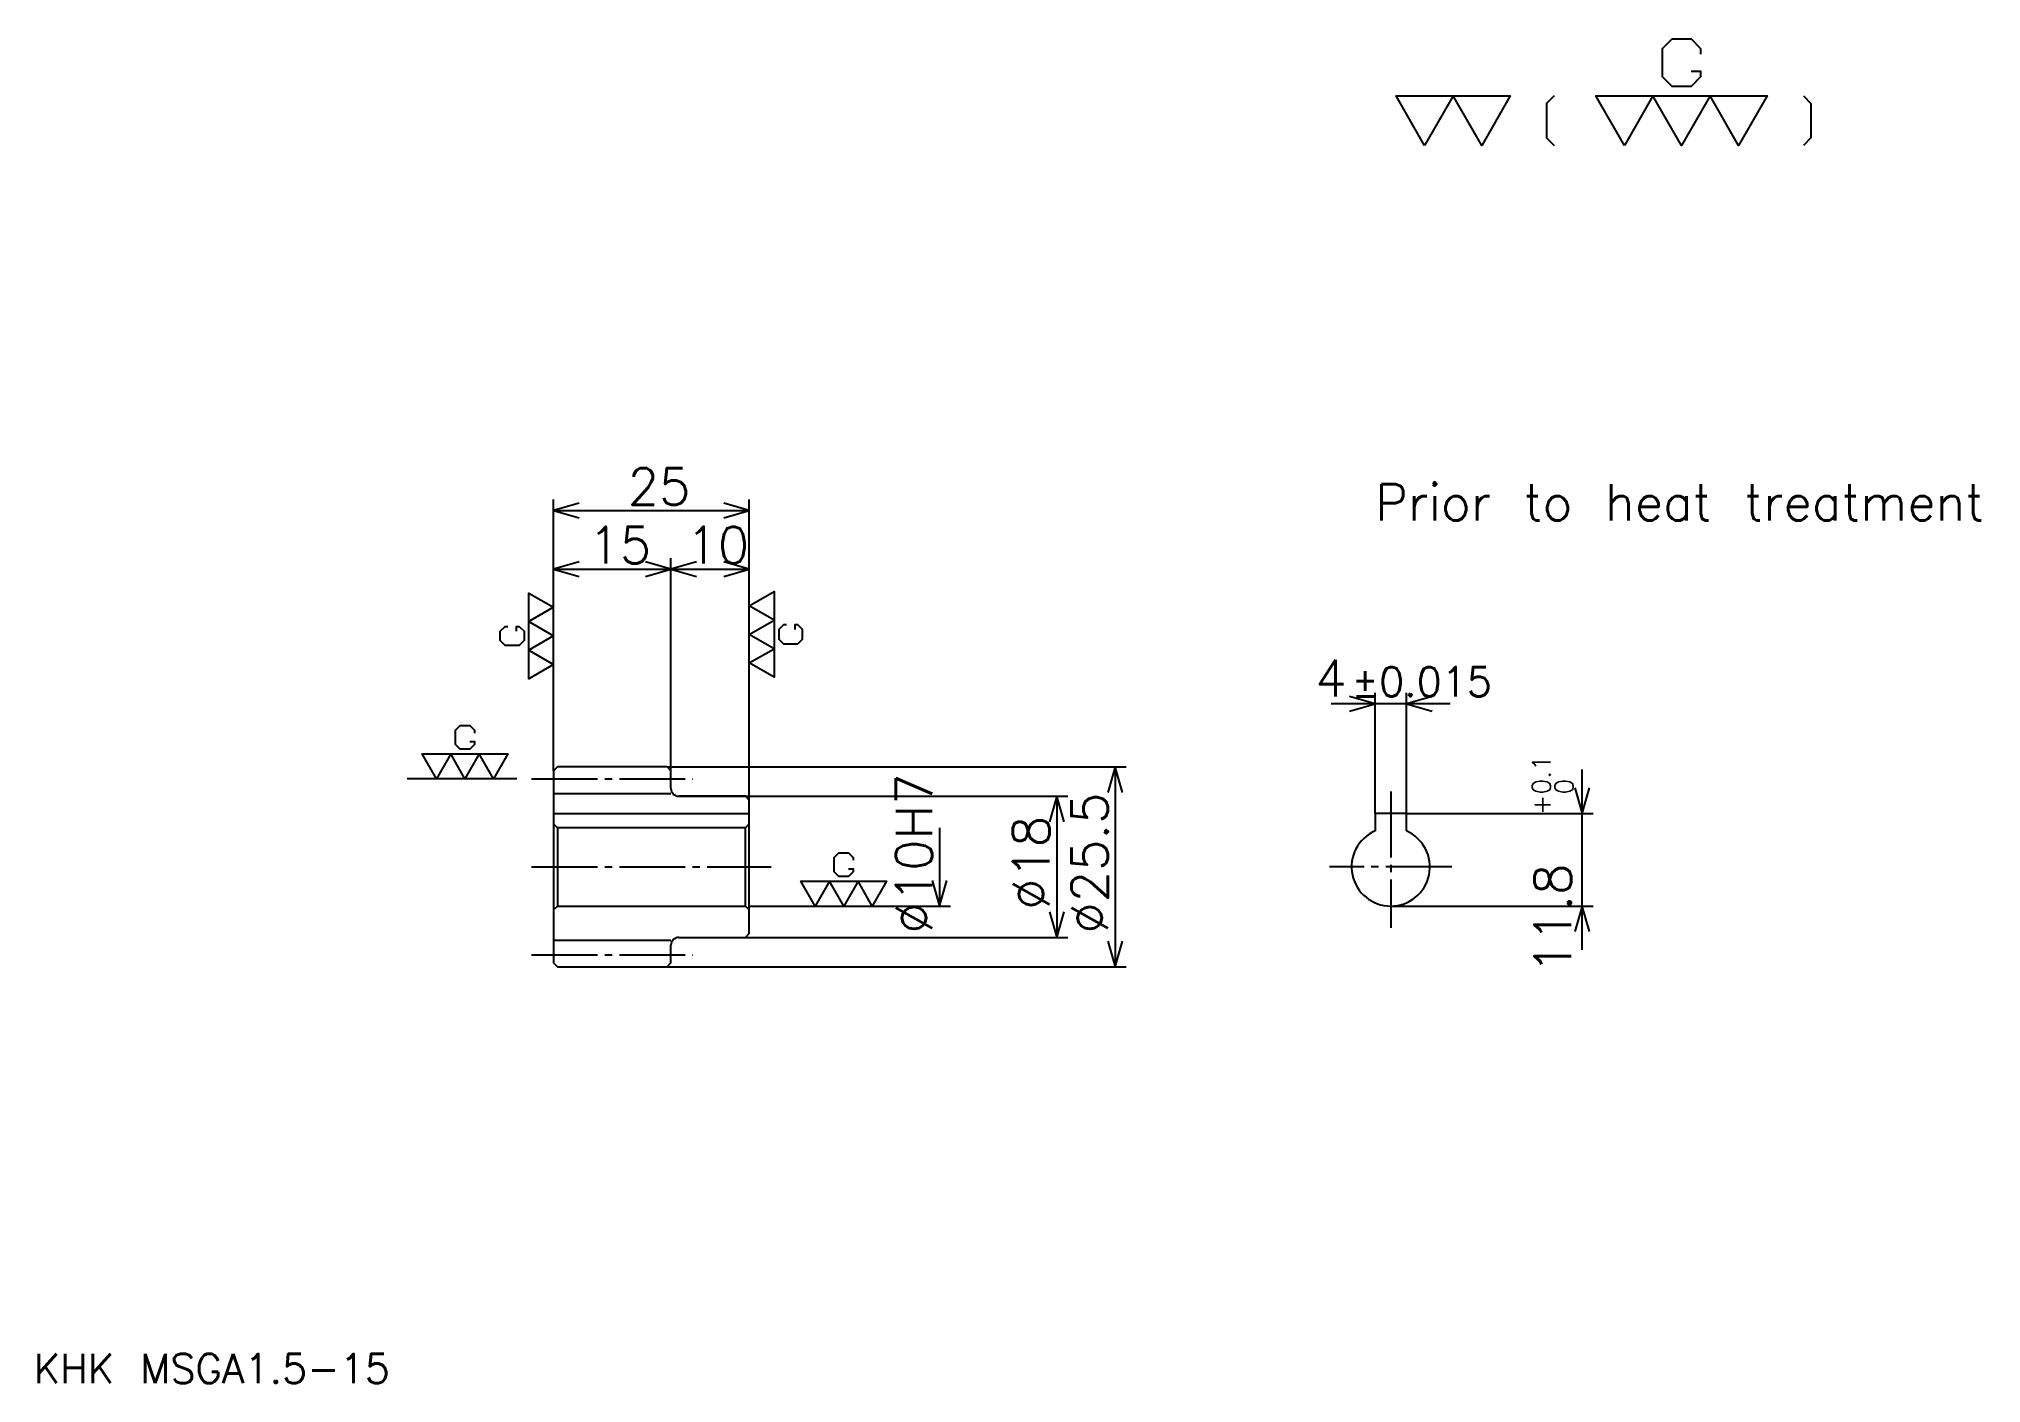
# Model space of a CAD drawing. Extents: x 10 to 258, y 10 to 182.
import ezdxf

# ---------------------------------------------------------------- set-up
doc = ezdxf.new("R2010")
doc.units = 0
doc.linetypes.add('DASHDOT', pattern=[11.217392, 8.413043, -0.934783, 0.934783, -0.934783])
doc.layers.get('0').update_dxf_attribs({"linetype": 'CONTINUOUS'})
doc.layers.add('DASHDOT', color=6, linetype='DASHDOT')
doc.styles.add('KANJI', font='TXT', dxfattribs={"bigfont": 'BIGFONT'})

msp = doc.modelspace()

# ---------------------------------------------------------------- linework, layer by layer
at = {"color": 5}
for p, q in [((75.717392, 88.934784), (75.717392, 123.054352)), ((75.717392, 121.652176), (100.717392, 121.652176)), ((100.717392, 88.934784), (100.717392, 123.054352)), ((75.717392, 114.173912), (90.717392, 114.173912)), ((90.717392, 88.934784), (90.717392, 115.57608)), ((90.717392, 114.173912), (100.717392, 114.173912)), ((190.239136, 97.006523), (175.021729, 97.006523)), ((180.630432, 82.984787), (180.630432, 98.408699)), ((184.630432, 82.984787), (184.630432, 98.408699)), ((75.717392, 88.434784), (75.717392, 88.934784)), ((90.217392, 88.934784), (100.717392, 88.934784)), ((90.717392, 88.434784), (90.717392, 88.934784)), ((100.717392, 88.934784), (148.858704, 88.934784)), ((100.717392, 84.684784), (100.717392, 88.934784)), ((147.456528, 88.934784), (147.456528, 63.434784)), ((207.065216, 65.576088), (207.065216, 88.593483)), ((91.717392, 85.184784), (100.717392, 85.184784)), ((100.717392, 85.184784), (141.380432, 85.184784)), ((139.978256, 85.184784), (139.978256, 67.184784)), ((184.630432, 82.984787), (208.467392, 82.984787)), ((125.021744, 81.184784), (125.021744, 71.184784)), ((100.717392, 71.184784), (126.423912, 71.184784)), ((182.630432, 71.184784), (208.467392, 71.184784)), ((91.717392, 67.184784), (100.717392, 67.184784)), ((100.717392, 67.184784), (141.380432, 67.184784)), ((90.217392, 63.434784), (100.717392, 63.434784)), ((100.717392, 63.434784), (148.858704, 63.434784))]:
    msp.add_line(p, q, dxfattribs=at)
at = {"color": 7}
msp.add_line((71.04348, 87.434784), (57.02174, 87.434784), dxfattribs=at)
at = {"color": 4}
for p, q in [((75.717392, 85.559784), (90.717392, 85.559784)), ((75.717392, 82.984787), (100.717392, 82.984787)), ((76.217392, 81.184784), (76.217392, 71.184784)), ((100.217392, 81.184784), (100.717392, 81.684784)), ((100.217392, 71.184784), (100.717392, 70.684784)), ((75.717392, 66.809784), (90.717392, 66.809784))]:
    msp.add_line(p, q, dxfattribs=at)
at = {"color": 7}
for points in [[(220.98262, 177.739563), (222.19783, 177.739563), (222.19783, 177.010437), (220.98262, 175.795212), (218.552185, 175.795212), (217.33696, 177.010437), (217.33696, 180.656082), (218.552185, 181.871307), (220.98262, 181.871307), (222.19783, 180.656082), (222.19783, 179.926956)], [(186.956528, 168.260864), (183.310883, 174.580002), (197.893478, 174.580002), (194.247833, 168.260864), (190.602173, 174.580002), (186.956528, 168.260864)], [(203.48349, 174.580002), (202.511307, 173.607819), (202.511307, 169.233032), (203.48349, 168.260864)], [(212.476089, 168.260864), (208.830444, 174.580002), (230.704346, 174.580002), (227.058701, 168.260864), (223.413055, 174.580002), (219.767395, 168.260864), (216.12175, 174.580002), (212.476089, 168.260864)], [(235.322174, 174.580002), (236.294357, 173.607819), (236.294357, 169.233032), (235.322174, 168.260864)], [(75.717392, 102.021744), (72.557823, 100.198914), (72.557823, 111.135872), (75.717392, 109.313049), (72.557823, 107.490219), (75.717392, 105.667389), (72.557823, 103.844566), (75.717392, 102.021744)], [(100.717392, 109.5), (103.876953, 111.32283), (103.876953, 100.385864), (100.717392, 102.208694), (103.876953, 104.031525), (100.717392, 105.854347), (103.876953, 107.67717), (100.717392, 109.5)], [(70.978043, 106.275002), (70.978043, 106.882614), (71.342606, 106.882614), (71.950218, 106.275002), (71.950218, 105.059784), (71.342606, 104.452179), (69.519783, 104.452179), (68.91217, 105.059784), (68.91217, 106.275002), (69.519783, 106.882614), (69.884346, 106.882614)], [(105.456741, 107.069565), (105.092178, 107.069565), (104.484566, 106.46196), (104.484566, 105.246735), (105.092178, 104.63913), (106.915001, 104.63913), (107.522614, 105.246735), (107.522614, 106.46196), (106.915001, 107.069565), (106.550438, 107.069565), (106.550438, 106.46196)], [(65.01413, 92.174133), (65.621742, 92.174133), (65.621742, 91.80957), (65.01413, 91.201958), (63.798912, 91.201958), (63.191307, 91.80957), (63.191307, 93.632393), (63.798912, 94.240005), (65.01413, 94.240005), (65.621742, 93.632393), (65.621742, 93.26783)], [(60.760872, 87.434784), (58.938042, 90.594345), (69.875, 90.594345), (68.052177, 87.434784), (66.229347, 90.594345), (64.406525, 87.434784), (62.583694, 90.594345), (60.760872, 87.434784)], [(113.383698, 75.924133), (113.991302, 75.924133), (113.991302, 75.55957), (113.383698, 74.951958), (112.16848, 74.951958), (111.560867, 75.55957), (111.560867, 77.382393), (112.16848, 77.990005), (113.383698, 77.990005), (113.991302, 77.382393), (113.991302, 77.01783)], [(109.130432, 71.184784), (107.30761, 74.344353), (118.244568, 74.344353), (116.421738, 71.184784), (114.598915, 74.344353), (112.776093, 71.184784), (110.953262, 74.344353), (109.130432, 71.184784)]]:
    msp.add_lwpolyline(points, dxfattribs=at)
at = {"color": 5}
for points in [[(78.989128, 122.58696), (75.717392, 121.652176), (78.989128, 120.717392)], [(97.445648, 120.717392), (100.717392, 121.652176), (97.445648, 122.58696)], [(78.989128, 115.108696), (75.717392, 114.173912), (78.989128, 113.239128)], [(87.445656, 113.239128), (90.717392, 114.173912), (87.445656, 115.108696)], [(93.989136, 115.108696), (90.717392, 114.173912), (93.989136, 113.239128)], [(97.445648, 113.239128), (100.717392, 114.173912), (97.445648, 115.108696)], [(177.358704, 96.071739), (180.630432, 97.006523), (177.358704, 97.941307)], [(187.902161, 97.941307), (184.630432, 97.006523), (187.902161, 96.071739)], [(148.391312, 85.663048), (147.456528, 88.934784), (146.521744, 85.663048)], [(140.91304, 81.913048), (139.978256, 85.184784), (139.043472, 81.913048)], [(206.130432, 86.256523), (207.065216, 82.984787), (208, 86.256523)], [(124.08696, 74.45652), (125.021744, 71.184784), (125.956528, 74.45652)], [(139.043472, 70.45652), (139.978256, 67.184784), (140.91304, 70.45652)], [(208, 67.913048), (207.065216, 71.184784), (206.130432, 67.913048)], [(146.521744, 66.70652), (147.456528, 63.434784), (148.391312, 66.70652)]]:
    msp.add_lwpolyline(points, dxfattribs=at)
at = {"color": 4}
for points in [[(90.717392, 86.184784), (90.717392, 88.434784), (90.217392, 88.934784), (76.217392, 88.934784), (75.717392, 88.434784), (75.717392, 70.684784)], [(91.717392, 67.184784), (100.217392, 67.184784), (100.717392, 67.684784), (100.717392, 84.684784), (100.217392, 85.184784), (91.717392, 85.184784)], [(184.630432, 80.767357), (184.630432, 82.984787), (180.630432, 82.984787), (180.630432, 80.767357)], [(75.717392, 70.684784), (76.217392, 71.184784), (100.217392, 71.184784), (100.217392, 81.184784), (76.217392, 81.184784), (75.717392, 81.684784)], [(75.717392, 70.684784), (75.717392, 63.934784), (76.217392, 63.434784), (90.217392, 63.434784), (90.717392, 63.934784), (90.717392, 66.184784)]]:
    msp.add_lwpolyline(points, dxfattribs=at)
for centre, radius, start, end in [((91.717392, 86.184784), 1, 180, 270), ((182.630432, 76.184784), 5, 113.57817801, 66.42182199), ((91.717392, 66.184784), 1, 90, 180)]:
    msp.add_arc(centre, radius, start, end, dxfattribs=at)
at = {"layer": 'DASHDOT', "color": 7}
for p, q in [((72.913048, 87.434784), (93.521744, 87.434784)), ((182.630432, 85.789131), (182.630432, 68.380432)), ((72.913048, 76.184784), (103.521744, 76.184784)), ((190.434784, 76.184784), (174.82608, 76.184784)), ((72.913048, 64.934784), (93.521744, 64.934784))]:
    msp.add_line(p, q, dxfattribs=at)

# ---------------------------------------------------------------- texts
at = {"color": 7, "style": 'KANJI'}
for s, height, p in [('25', 4.673913, (85.179352, 122.400002)), ('Prior to heat treatment', 4.673913, (180.630432, 120.376083)), ('15', 4.673913, (80.179352, 114.921738)), ('10', 4.673913, (92.679352, 114.921738)), ('4', 4.673913, (172.982544, 97.941307)), ('%%p0.015', 3.73913, (177.609146, 97.941307)), ('KHK MSGA1.5-15', 3.73913, (9.347826, 10.282609))]:
    msp.add_text(s, height=height, dxfattribs=at).set_placement(p)
for s, height, p in [('0.1', 2.336957, (203.045654, 85.42572)), ('%%c10H7', 4.673913, (124.08696, 67.654892)), ('0', 2.336957, (205.943481, 85.42572)), ('%%c25.5', 4.673913, (146.521744, 67.654892)), ('+', 2.336957, (203.045654, 82.808327)), ('%%c18', 4.673913, (139.043472, 70.692932)), ('11.8', 4.673913, (205.66304, 62.577782))]:
    msp.add_text(s, height=height, rotation=90, dxfattribs=at).set_placement(p)

doc.saveas('drawing.dxf')
